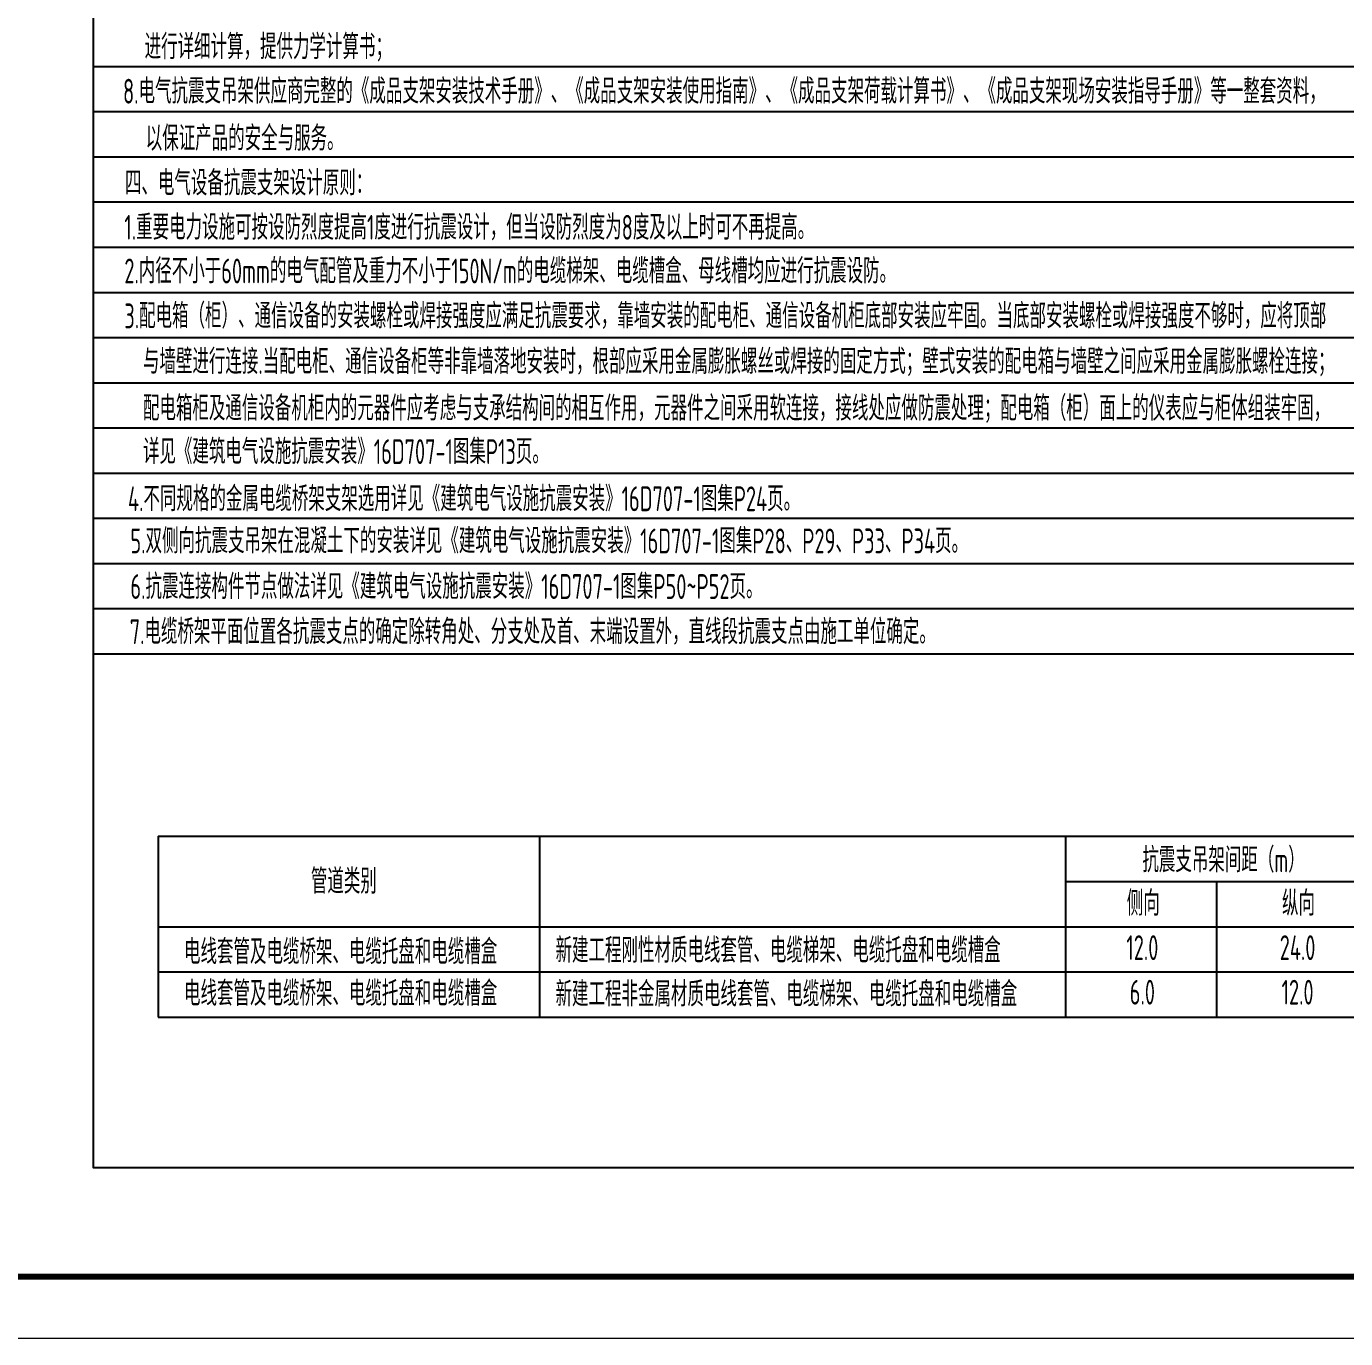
# Model space of a CAD drawing. Extents: x 5031545 to 5313844, y -886381 to -283477.
# Drawn here: x 5147777 to 5169059, y -708181 to -687010 of the extents above; entities that cross this region are included whole.
import ezdxf

# ---------------------------------------------------------------- set-up
doc = ezdxf.new("R2010")
doc.units = 0
doc.header["$LTSCALE"] = 1000
doc.header["$MEASUREMENT"] = 0
doc.layers.add('TEL_TEXT', color=7, linetype='CONTINUOUS')
doc.layers.add('图框', color=147, linetype='CONTINUOUS', lineweight=20)
doc.styles.add('TSSD_Dimension', font='gbenor.shx', dxfattribs={"width": 0.7, "bigfont": 'tssdchn.shx'})

msp = doc.modelspace()

# ---------------------------------------------------------------- linework, layer by layer
at = {"layer": 'TEL_TEXT'}
for p, q in [((5149900.4, -700077.3), (5149900.4, -702993.3)), ((5149900.4, -700077.3), (5169547.8, -700077.3)), ((5156053.9, -700077.3), (5156053.9, -702993.3)), ((5164543, -700077.3), (5164543, -702993.3)), ((5164543, -700806.3), (5169547.8, -700806.3)), ((5166978, -700806.3), (5166978, -702993.3)), ((5149900.4, -701535.3), (5169547.8, -701535.3)), ((5149900.4, -701535.3), (5169547.8, -701535.3)), ((5149900.4, -702264.3), (5169547.8, -702264.3)), ((5149900.4, -702993.3), (5169547.8, -702993.3))]:
    msp.add_line(p, q, dxfattribs=at)
for points in [[(5148856.3, -670160.4), (5148856.3, -705420.8), (5170840.8, -705420.8), (5170840.8, -670160.4)], [(5148856.3, -687656.4), (5170840.8, -687656.4)], [(5148856.3, -688385.4), (5170840.8, -688385.4)], [(5148856.3, -689114.4), (5170840.8, -689114.4)], [(5148856.3, -689843.4), (5170840.8, -689843.4)], [(5148856.3, -690572.4), (5170840.8, -690572.4)], [(5148856.3, -691301.4), (5170840.8, -691301.4)], [(5148856.3, -692030.4), (5170840.8, -692030.4)], [(5148856.3, -692759.4), (5170840.8, -692759.4)], [(5148856.3, -693488.4), (5170840.8, -693488.4)], [(5148856.3, -694217.4), (5170840.8, -694217.4)], [(5148856.3, -694946.4), (5170840.8, -694946.4)], [(5148856.3, -695675.4), (5170840.8, -695675.4)], [(5148856.3, -696404.4), (5170840.8, -696404.4)], [(5148856.3, -697133.4), (5170840.8, -697133.4)]]:
    msp.add_lwpolyline(points, dxfattribs=at)
at = {"layer": '图框'}
msp.add_lwpolyline([(5120943.5, -666226.8), (5180343.3, -666226.8), (5180343.3, -708181), (5120943.5, -708181)], close=True, dxfattribs=at)
at = {"layer": '图框', "const_width": 100}
msp.add_lwpolyline([(5123443.5, -707181), (5179343.5, -707181), (5179343.5, -667181), (5123443.5, -667181)], close=True, dxfattribs=at)

# ---------------------------------------------------------------- texts
at = {"layer": 'TEL_TEXT', "style": 'TSSD_Dimension', "width": 0.7}
for s, p in [('进行详细计算，提供力学计算书；', (5149684.3, -687539.1)), ('8.电气抗震支吊架供应商完整的《成品支架安装技术手册》、《成品支架安装使用指南》、《成品支架荷载计算书》、《成品支架现场安装指导手册》等一整套资料，', (5149335.7, -688256.5)), ('以保证产品的安全与服务。', (5149702, -689015.9)), ('四、电气设备抗震支架设计原则：', (5149365.8, -689736.8)), ('  1.重要电力设施可按设防烈度提高1度进行抗震设计，但当设防烈度为8度及以上时可不再提高。', (5149053.7, -690452)), ('  2.内径不小于60mm的电气配管及重力不小于150N/m的电缆梯架、电缆槽盒、母线槽均应进行抗震设防。', (5149053.7, -691156.5)), ('  3.配电箱（柜）、通信设备的安装螺栓或焊接强度应满足抗震要求，靠墙安装的配电柜、通信设备机柜底部安装应牢固。当底部安装螺栓或焊接强度不够时，应将顶部', (5149053.7, -691881.6)), ('与墙壁进行连接.当配电柜、通信设备柜等非靠墙落地安装时，根部应采用金属膨胀螺丝或焊接的固定方式；壁式安装的配电箱与墙壁之间应采用金属膨胀螺栓连接；', (5149657.1, -692616.9)), ('配电箱柜及通信设备机柜内的元器件应考虑与支承结构间的相互作用，元器件之间采用软连接，接线处应做防震处理；配电箱（柜）面上的仪表应与柜体组装牢固，', (5149657.1, -693370.6)), ('详见《建筑电气设施抗震安装》16D707-1图集P13页。', (5149657.1, -694070.7)), ('  4.不同规格的金属电缆桥架支架选用详见《建筑电气设施抗震安装》16D707-1图集P24页。', (5149112.3, -694831.7)), ('  5.双侧向抗震支吊架在混凝土下的安装详见《建筑电气设施抗震安装》16D707-1图集P28、P29、P33、P34页。', (5149151.6, -695511.7)), ('  6.抗震连接构件节点做法详见《建筑电气设施抗震安装》16D707-1图集P50~P52页。', (5149151.6, -696247.4)), (' 7.电缆桥架平面位置各抗震支点的确定除转角处、分支处及首、末端设置外，直线段抗震支点由施工单位确定。', (5149292.2, -696976.2))]:
    msp.add_text(s, height=400, dxfattribs=at).set_placement(p)
at = {"layer": 'TEL_TEXT', "char_height": 400, "style": 'TSSD_Dimension'}
for s, insert, width, attachment_point in [('抗震支吊架间距（m）', (5165781, -700258.5), 17314.006, 1), ('管道类别', (5152366.3, -700602.2), 28987.307, 1), ('侧向', (5165529.1, -700956.9), 17314.006, 1), ('纵向', (5168033.2, -700956.9), 17314.006, 1), ('新建工程刚性材质电线套管、电缆梯架、电缆托盘和电缆槽盒', (5156313.2, -701716.9), 17314.006, 1), ('12.0', (5165780.3, -701873.6), 1911.448, 5), ('24.0', (5168284.3, -701873.6), 1911.448, 5), ('电线套管及电缆桥架、电缆托盘和电缆槽盒', (5150319.8, -701739.9), 28987.307, 1), ('电线套管及电缆桥架、电缆托盘和电缆槽盒', (5150319.8, -702412), 28987.307, 1), ('新建工程非金属材质电线套管、电缆梯架、电缆托盘和电缆槽盒', (5156313.2, -702422.8), 18055.809, 1), ('6.0', (5165780.3, -702592.1), 1433.586, 5), ('12.0', (5168284.3, -702592.1), 1911.448, 5)]:
    msp.add_mtext(s, dxfattribs=dict(at, insert=insert, width=width, attachment_point=attachment_point))

doc.saveas('drawing.dxf')
